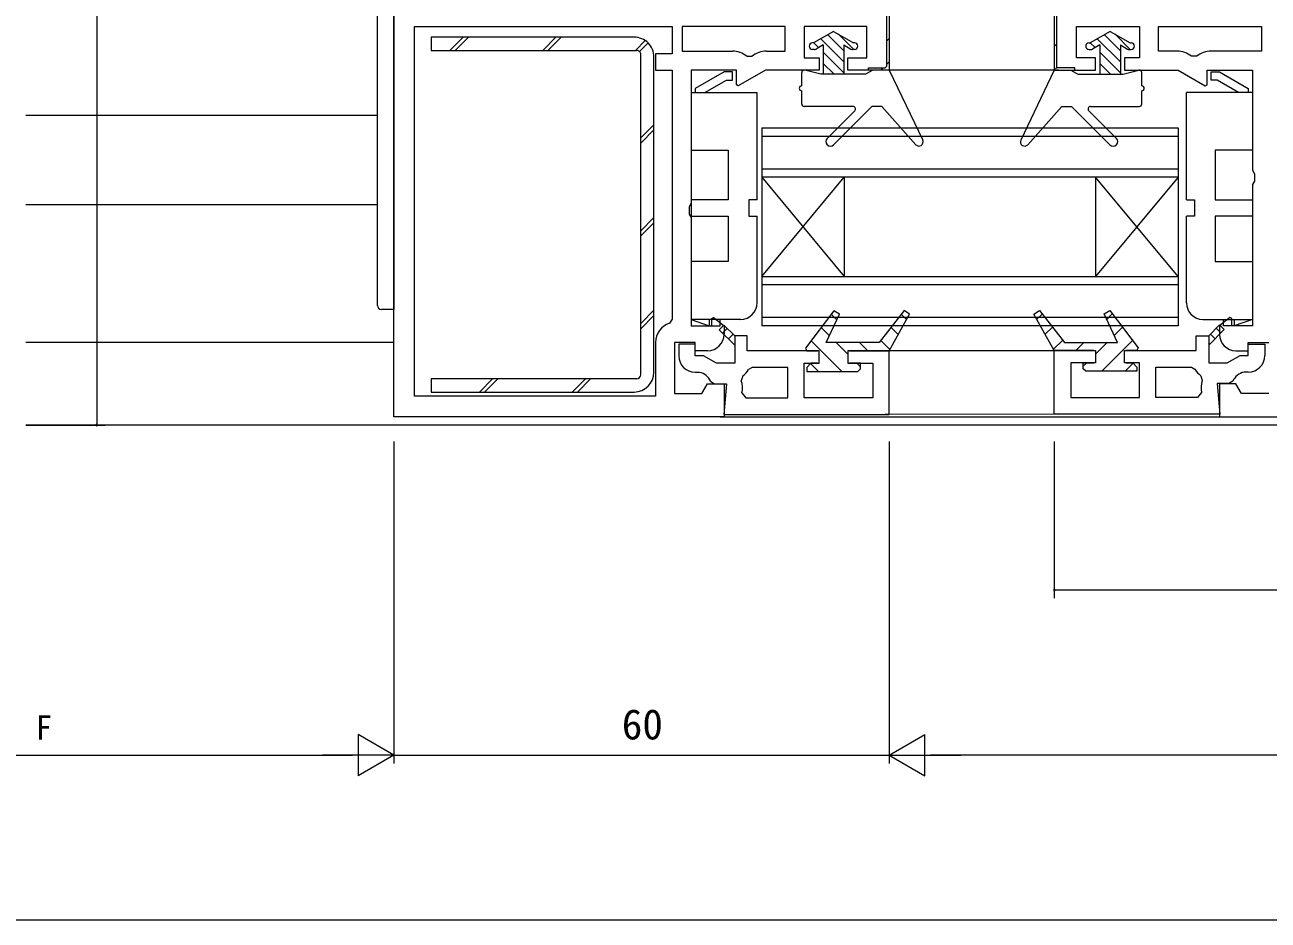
# Model space of a CAD drawing. Units: millimetres, scale not verified. Extents: x -594 to 539, y -420 to 386.
# Drawn here: x 63.3 to 213.9, y -252.4 to -143.9 of the extents above; entities that cross this region are included whole.
import ezdxf
from ezdxf.enums import TextEntityAlignment as Align

# ---------------------------------------------------------------- set-up
doc = ezdxf.new("R2010")
doc.units = ezdxf.units.MM
doc.header["$LTSCALE"] = 2
for name, color, linetype, lineweight in [('0-3_YKK_12', 2, 'Continuous', 9), ('0-4_YKK_D', 6, 'Continuous', 9), ('0-6_YKK_13', 4, 'Continuous', 9), ('0-7_YKK_11', 7, 'Continuous', 9)]:
    doc.layers.add(name, color=color, linetype=linetype, lineweight=lineweight)
doc.styles.add('ＭＳ ゴシック', font='')
doc.styles.get('ＭＳ ゴシック').set_extended_font_data('MS Gothic')

msp = doc.modelspace()

# ---------------------------------------------------------------- linework, layer by layer
at = {"layer": '0-3_YKK_12'}
for p, q in [((188.531, -149.44), (167.546, -149.426)), ((106.031, -154.941), (63.434, -154.941)), ((152.578, -156.425), (152.578, -162.425)), ((152.578, -156.425), (203.031, -156.425)), ((203.031, -156.425), (203.031, -162.425)), ((152.578, -157.425), (203.031, -157.425)), ((203.031, -161.425), (152.578, -161.425)), ((152.578, -174.425), (162.578, -162.425)), ((152.578, -162.425), (162.578, -174.425)), ((152.578, -162.425), (152.578, -174.425)), ((203.031, -162.425), (152.578, -162.425)), ((162.578, -162.425), (162.578, -174.425)), ((203.031, -174.425), (193.031, -162.425)), ((203.031, -162.425), (193.031, -174.425)), ((193.031, -162.425), (193.031, -174.425)), ((203.031, -162.425), (203.031, -174.425)), ((106.031, -165.741), (63.434, -165.741)), ((152.578, -174.425), (152.578, -180.425)), ((152.578, -174.425), (203.031, -174.425)), ((203.031, -174.425), (203.031, -180.425)), ((152.578, -175.425), (203.031, -175.425)), ((203.031, -179.425), (152.578, -179.425)), ((203.031, -180.425), (152.578, -180.425)), ((108.031, -182.441), (63.434, -182.441)), ((188.198, -183.451), (167.41, -183.46)), ((188.531, -191.151), (167.548, -191.126)), ((217.011, -192.441), (63.434, -192.441)), ((147.546, -191.441), (208.531, -191.44))]:
    msp.add_line(p, q, dxfattribs=at)
at = {"layer": '0-4_YKK_D'}
for p, q in [((72.031, -67.441), (72.031, -192.441)), ((63.434, -192.441), (73.031, -192.441)), ((108.031, -194.441), (108.031, -233.441)), ((108.031, -195.441), (108.031, -233.441)), ((168.031, -194.441), (168.031, -233.441)), ((168.031, -194.441), (168.031, -233.441)), ((188.031, -194.441), (188.031, -213.441)), ((248.031, -212.441), (188.031, -212.441)), ((108.031, -232.441), (103.701, -229.941)), ((103.701, -229.941), (103.701, -234.941)), ((168.031, -232.441), (172.361, -229.941)), ((172.361, -234.941), (172.361, -229.941)), ((23.031, -232.441), (103.031, -232.441)), ((108.031, -232.441), (99.371, -232.441)), ((108.031, -232.441), (103.701, -234.941)), ((108.031, -232.441), (168.031, -232.441)), ((168.031, -232.441), (172.361, -234.941)), ((168.031, -232.441), (176.691, -232.441)), ((263.031, -232.441), (173.031, -232.441)), ((261.031, -252.441), (-134.969, -252.441))]:
    msp.add_line(p, q, dxfattribs=at)
for centre, start, end in [((72.031, -192.441), 90, 270), ((72.031, -192.441), 270, 90), ((188.031, -212.441), 0, 180), ((188.031, -212.441), 180, 0)]:
    msp.add_arc(centre, 0.106, start, end, dxfattribs=at)
at = {"layer": '0-6_YKK_13'}
for p, q in [((106.031, -177.941), (106.031, -141.941)), ((114.808, -147.041), (116.408, -145.441)), ((115.445, -147.041), (117.045, -145.441)), ((126.051, -147.041), (127.651, -145.441)), ((126.688, -147.041), (128.288, -145.441)), ((137.294, -147.041), (138.479, -145.856)), ((161.281, -144.741), (158.856, -146.141)), ((159.735, -145.634), (162.531, -148.429)), ((160.589, -145.141), (162.531, -147.082)), ((161.281, -144.741), (163.706, -146.141)), ((161.886, -145.091), (163.737, -146.941)), ((194.781, -144.74), (192.356, -146.14)), ((193.235, -145.632), (196.031, -148.428)), ((194.089, -145.139), (196.031, -147.081)), ((194.781, -144.74), (197.206, -146.14)), ((195.386, -145.089), (197.237, -146.94)), ((137.784, -147.188), (138.828, -146.144)), ((137.931, -186.341), (137.931, -147.541)), ((158.856, -146.141), (158.731, -146.141)), ((158.963, -146.941), (158.731, -146.941)), ((158.881, -146.127), (159.467, -146.712)), ((160.031, -146.387), (159.163, -146.888)), ((160.031, -146.387), (160.031, -149.941)), ((160.031, -147.277), (162.531, -149.777)), ((162.531, -146.387), (163.398, -146.888)), ((162.531, -146.387), (162.531, -149.941)), ((163.831, -146.941), (163.598, -146.941)), ((163.831, -146.141), (163.706, -146.141)), ((192.231, -146.14), (192.356, -146.14)), ((192.231, -146.94), (192.463, -146.94)), ((192.381, -146.125), (192.967, -146.711)), ((193.531, -146.385), (192.663, -146.886)), ((193.531, -146.385), (193.531, -149.94)), ((193.531, -147.275), (196.031, -149.775)), ((196.031, -146.385), (196.898, -146.886)), ((196.031, -146.385), (196.031, -149.94)), ((197.098, -146.94), (197.331, -146.94)), ((197.206, -146.14), (197.331, -146.14)), ((139.531, -186.041), (139.531, -147.841)), ((160.031, -148.624), (161.349, -149.941)), ((193.531, -148.622), (194.848, -149.94)), ((157.431, -151.341), (157.431, -149.741)), ((159.731, -149.941), (157.805, -149.451)), ((165.165, -149.941), (159.731, -149.941)), ((166.031, -149.441), (165.165, -149.941)), ((168.031, -149.441), (166.031, -149.441)), ((168.031, -149.441), (172.082, -157.926)), ((188.031, -149.44), (183.98, -157.924)), ((188.031, -149.44), (190.031, -149.44)), ((190.031, -149.44), (190.897, -149.94)), ((190.897, -149.94), (196.331, -149.94)), ((196.331, -149.94), (198.257, -149.449)), ((198.631, -151.34), (198.631, -149.74)), ((144.531, -151.661), (144.531, -152.14)), ((157.431, -153.541), (157.431, -151.941)), ((198.631, -153.54), (198.631, -151.94)), ((211.531, -151.661), (211.531, -152.14)), ((144.031, -152.14), (144.031, -159.14)), ((144.031, -152.14), (152.031, -152.14)), ((152.031, -165.14), (152.031, -152.14)), ((212.031, -152.14), (204.031, -152.14)), ((204.031, -165.14), (204.031, -152.14)), ((212.031, -152.14), (212.031, -159.14)), ((163.651, -153.841), (157.731, -153.841)), ((163.863, -154.353), (160.514, -157.702)), ((161.292, -158.48), (165.931, -153.841)), ((167.131, -153.841), (165.931, -153.841)), ((167.131, -153.841), (171.257, -158.474)), ((188.931, -153.84), (184.804, -158.472)), ((188.931, -153.84), (190.131, -153.84)), ((194.77, -158.479), (190.131, -153.84)), ((192.198, -154.352), (195.547, -157.701)), ((192.411, -153.84), (198.331, -153.84)), ((137.931, -157.647), (139.531, -156.047)), ((137.931, -158.284), (139.531, -156.684)), ((144.031, -159.14), (148.531, -159.14)), ((148.531, -159.14), (148.531, -165.14)), ((212.031, -159.14), (207.531, -159.14)), ((207.531, -159.14), (207.531, -165.14)), ((144.031, -165.14), (144.031, -167.14)), ((148.531, -165.14), (144.031, -165.14)), ((151.031, -165.14), (151.031, -167.14)), ((152.031, -165.14), (151.031, -165.14)), ((204.031, -165.14), (205.031, -165.14)), ((205.031, -165.14), (205.031, -167.14)), ((207.531, -165.14), (212.031, -165.14)), ((212.031, -165.14), (212.031, -167.14)), ((144.031, -167.14), (148.531, -167.14)), ((148.531, -167.14), (148.531, -172.64)), ((148.531, -167.14), (148.531, -172.64)), ((151.031, -167.14), (152.031, -167.14)), ((152.031, -177.64), (152.031, -167.14)), ((205.031, -167.14), (204.031, -167.14)), ((204.031, -177.64), (204.031, -167.14)), ((212.031, -167.14), (207.531, -167.14)), ((207.531, -167.14), (207.531, -172.64)), ((207.531, -167.14), (207.531, -172.64)), ((137.931, -168.89), (139.531, -167.29)), ((137.931, -169.527), (139.531, -167.927)), ((148.531, -172.64), (144.031, -172.64)), ((144.031, -172.64), (144.031, -179.64)), ((207.531, -172.64), (212.031, -172.64)), ((212.031, -172.64), (212.031, -179.64)), ((107.031, -178.441), (106.531, -178.441)), ((108.031, -178.441), (107.031, -178.441)), ((137.931, -180.133), (139.531, -178.533)), ((137.931, -180.77), (139.531, -179.17)), ((144.031, -179.64), (146.231, -180.44)), ((150.031, -179.64), (144.031, -179.64)), ((146.231, -179.64), (146.231, -180.44)), ((146.231, -180.44), (147.531, -180.44)), ((147.531, -180.44), (147.531, -179.64)), ((206.031, -179.64), (212.031, -179.64)), ((208.531, -180.44), (208.531, -179.64)), ((209.831, -180.44), (208.531, -180.44)), ((212.031, -179.64), (209.831, -180.44)), ((209.831, -179.64), (209.831, -180.44)), ((137.431, -186.841), (112.531, -186.841)), ((118.38, -188.441), (119.98, -186.841)), ((119.017, -188.441), (120.617, -186.841)), ((129.623, -188.441), (131.223, -186.841)), ((130.26, -188.441), (131.86, -186.841))]:
    msp.add_line(p, q, dxfattribs=at)
for points in [[(107.031, -141.441), (108.031, -141.441), (108.031, -178.441)], [(137.131, -145.441), (112.531, -145.441), (112.531, -147.041), (137.431, -147.041)], [(149.031, -149.64), (148.031, -149.64), (144.531, -151.661)], [(145.701, -152.14), (148.299, -150.64), (149.031, -150.64), (149.031, -149.64)], [(207.031, -149.64), (208.031, -149.64), (211.531, -151.661)], [(210.361, -152.14), (207.763, -150.64), (207.031, -150.64), (207.031, -149.64)], [(112.531, -186.841), (112.531, -188.441), (137.131, -188.441)]]:
    msp.add_lwpolyline(points, dxfattribs=at)
for centre, radius, start, end in [((137.131, -147.841), 2.4, 359.99998, 90), ((137.431, -147.541), 0.5, 359.99998, 90), ((158.731, -146.541), 0.4, 90, 270), ((158.963, -146.541), 0.4, 270, 299.99998), ((163.598, -146.541), 0.4, 239.99998, 270), ((163.831, -146.541), 0.4, 270, 90), ((192.231, -146.54), 0.4, 90, 270), ((192.463, -146.54), 0.4, 270, 299.99998), ((197.098, -146.54), 0.4, 239.99998, 270), ((197.331, -146.54), 0.4, 270, 90), ((157.731, -149.741), 0.3, 75.70561, 180), ((198.331, -149.74), 0.3, 0, 104.29437), ((157.431, -151.641), 0.3, 90, 270), ((198.631, -151.64), 0.3, 270, 90), ((157.731, -153.541), 0.3, 180, 270), ((198.331, -153.54), 0.3, 270, 0), ((163.651, -154.141), 0.3, 315, 90), ((192.411, -154.14), 0.3, 90, 224.99998), ((160.903, -158.091), 0.55, 135, 314.99998), ((171.631, -158.141), 0.5, 221.69427, 25.52351), ((184.431, -158.14), 0.5, 154.47647, 318.30571), ((195.158, -158.09), 0.55, 225, 45), ((150.031, -177.64), 2, 270, 0), ((206.031, -177.64), 2, 180, 270), ((106.531, -177.941), 0.5, 180, 270), ((137.131, -186.041), 2.4, 270, 359.99998), ((137.431, -186.341), 0.5, 270, 359.99998)]:
    msp.add_arc(centre, radius, start, end, dxfattribs=at)
at = {"layer": '0-7_YKK_11'}
for p, q in [((167.731, -148.941), (167.731, -141.741)), ((110.531, -188.941), (110.531, -144.141)), ((155.431, -144.141), (142.931, -144.141)), ((200.631, -144.14), (213.131, -144.14)), ((167.731, -145.883), (168.031, -145.583)), ((188.331, -146.287), (188.031, -146.587)), ((150.785, -147.759), (151.411, -147.759)), ((167.731, -148.712), (168.031, -148.412)), ((188.378, -149.069), (188.165, -149.281)), ((205.277, -147.757), (204.651, -147.757)), ((167.531, -149.441), (165.531, -149.441)), ((167.001, -149.441), (167.301, -149.141)), ((188.531, -149.44), (190.531, -149.44)), ((161.006, -179.013), (161.682, -179.689)), ((169.495, -179.017), (170.139, -179.661)), ((186.567, -178.989), (185.923, -179.633)), ((195.055, -178.985), (194.379, -179.662)), ((159.783, -180.619), (160.784, -181.619)), ((168.255, -180.605), (169.128, -181.479)), ((187.807, -180.577), (186.933, -181.451)), ((196.278, -180.591), (195.278, -181.592)), ((208.214, -181.273), (207.648, -180.707)), ((147.847, -181.3), (148.413, -180.735)), ((148.555, -182.008), (149.12, -181.442)), ((158.561, -182.225), (162.289, -185.952)), ((167.014, -182.193), (168.118, -183.296)), ((189.047, -182.165), (187.944, -183.268)), ((197.501, -182.197), (193.773, -185.925)), ((207.507, -181.98), (206.941, -181.414)), ((149.262, -182.715), (149.331, -182.646)), ((161.617, -182.452), (163.031, -183.866)), ((164.445, -182.452), (165.445, -183.452)), ((191.616, -182.425), (190.616, -183.425)), ((194.445, -182.425), (193.031, -183.839)), ((206.8, -182.687), (206.731, -182.618)), ((158.464, -184.957), (159.46, -185.952)), ((159.331, -184.952), (158.531, -184.952)), ((164.126, -184.962), (164.522, -185.357)), ((191.935, -184.934), (191.54, -185.329)), ((197.597, -184.929), (196.601, -185.925)), ((196.731, -184.925), (197.531, -184.925)), ((150.281, -186.489), (150.103, -187.072)), ((205.781, -186.461), (205.958, -187.044)), ((150.194, -188.536), (150.68, -189.152)), ((150.68, -189.152), (155.731, -189.152)), ((205.381, -189.125), (200.331, -189.125)), ((205.867, -188.508), (205.381, -189.125))]:
    msp.add_line(p, q, dxfattribs=at)
for points in [[(108.031, -191.441), (108.031, -130.441)], [(167.731, -148.941), (167.731, -141.741), (110.231, -141.741), (110.231, -138.941), (110.531, -138.941), (110.531, -140.941)], [(168.031, -141.441), (168.031, -149.441), (163.031, -149.441), (163.031, -147.941), (165.331, -147.941), (165.331, -144.141), (157.731, -144.141), (157.731, -147.941), (159.531, -147.941), (159.531, -149.441), (153.031, -149.441), (149.731, -151.347), (149.531, -151.231), (149.531, -149.441), (144.031, -149.441), (144.031, -165.575), (143.781, -166.008), (143.781, -166.874), (144.031, -167.307), (144.031, -180.441), (146.531, -180.441), (146.531, -179.515), (146.759, -179.406), (148.031, -180.441), (148.031, -181.441)], [(188.031, -141.44), (188.031, -149.44), (193.031, -149.44), (193.031, -147.94), (190.731, -147.94), (190.731, -144.14), (198.331, -144.14), (198.331, -147.94), (196.531, -147.94), (196.531, -149.44), (203.031, -149.44), (206.304, -151.33), (206.531, -151.199), (206.531, -149.44), (212.031, -149.44), (212.031, -161.574), (212.281, -162.007), (212.281, -162.873), (212.031, -163.306), (212.031, -180.44), (209.531, -180.44), (209.531, -179.535), (209.286, -179.419), (208.031, -180.44), (208.031, -181.44)], [(188.531, -149.44), (190.531, -149.44), (190.531, -149.14), (188.331, -149.14), (188.331, -141.74), (277.731, -141.74), (277.731, -150.64), (275.531, -150.64), (275.531, -150.94), (277.531, -150.94)], [(110.531, -188.941), (110.531, -144.141), (141.731, -144.141), (141.731, -147.441), (139.731, -147.441), (139.731, -149.441), (141.731, -149.441), (141.731, -179.613), (141.397, -180.084)], [(155.431, -144.141), (142.931, -144.141), (142.931, -147.141), (149.031, -147.141)], [(153.165, -147.141), (155.431, -147.141), (155.431, -144.141)], [(200.631, -144.14), (213.131, -144.14), (213.131, -147.14), (207.031, -147.14)], [(202.897, -147.14), (200.631, -147.14), (200.631, -144.14)], [(165.531, -149.441), (165.531, -149.141), (167.531, -149.141), (167.731, -148.941)], [(163.231, -183.452), (168.031, -183.452), (170.495, -179.02), (169.835, -178.582), (166.812, -182.452), (160.396, -182.452), (162.008, -178.99), (161.324, -178.596), (157.877, -183.122), (158.049, -183.452), (159.331, -183.452)], [(192.831, -183.425), (188.031, -183.425), (185.566, -178.992), (186.227, -178.554), (189.25, -182.425), (195.665, -182.425), (194.053, -178.962), (194.738, -178.568), (198.185, -183.095), (198.013, -183.425), (196.731, -183.425)], [(149.331, -182.784), (147.448, -180.901), (148.014, -180.335), (149.331, -181.652)], [(206.731, -182.756), (208.614, -180.873), (208.048, -180.308), (206.731, -181.625)], [(147.985, -191.152), (168.031, -191.152), (168.031, -183.452), (163.031, -183.452), (163.031, -184.952), (166.031, -184.952), (166.031, -189.152), (157.731, -189.152), (157.731, -184.952), (159.531, -184.952), (159.531, -183.452), (150.831, -183.452), (150.831, -181.652), (149.331, -181.652), (149.331, -184.952), (147.09, -184.952), (145.531, -184.052), (144.531, -184.052), (144.531, -182.652), (142.531, -182.652), (142.531, -184.052)], [(208.076, -191.125), (188.031, -191.125), (188.031, -183.425), (193.031, -183.425), (193.031, -184.925), (190.031, -184.925), (190.031, -189.125), (198.331, -189.125), (198.331, -184.925), (196.531, -184.925), (196.531, -183.425), (205.231, -183.425), (205.231, -181.625), (206.731, -181.625), (206.731, -184.925), (208.972, -184.925), (210.531, -184.025), (211.531, -184.025), (211.531, -182.625), (213.531, -182.625), (213.531, -184.025)], [(146.031, -183.441), (144.531, -183.441), (144.531, -182.441), (142.031, -182.441), (142.031, -188.641), (145.338, -188.641), (146.031, -187.441), (148.031, -187.441), (148.031, -191.441), (108.031, -191.441)], [(139.731, -182.441), (139.731, -188.941), (110.531, -188.941)], [(210.031, -183.44), (211.531, -183.44), (211.531, -182.44), (214.031, -182.44)], [(158.531, -184.952), (158.031, -185.452), (158.031, -185.952), (164.231, -185.952), (164.531, -185.652)], [(164.531, -185.652), (164.531, -184.952), (163.231, -184.952)], [(191.531, -185.625), (191.531, -184.925), (192.831, -184.925)], [(197.531, -184.925), (198.031, -185.425), (198.031, -185.925), (191.831, -185.925), (191.531, -185.625)], [(144.531, -186.052), (145.009, -186.052), (145.053, -186.057)], [(150.68, -189.152), (155.731, -189.152), (155.731, -185.452), (151.429, -185.452), (150.996, -185.702)], [(205.381, -189.125), (200.331, -189.125), (200.331, -185.425), (204.633, -185.425), (205.066, -185.675)], [(211.531, -186.025), (211.053, -186.025), (211.008, -186.03)], [(146.422, -187.163), (146.876, -187.452), (148.309, -187.452), (147.985, -191.152)], [(209.639, -187.136), (209.186, -187.425), (207.753, -187.425), (208.076, -191.125)], [(214.031, -188.64), (210.724, -188.64), (210.031, -187.44), (208.031, -187.44), (208.031, -191.44), (248.031, -191.44)]]:
    msp.add_lwpolyline(points, dxfattribs=at)
for centre, radius, start, end in [((149.031, -149.941), 2.8, 51.2179, 89.99998), ((153.165, -149.941), 2.8, 89.99998, 128.78207), ((202.897, -149.94), 2.8, 51.21791, 90), ((207.031, -149.94), 2.8, 90, 128.78209), ((142.231, -182.441), 2.5, 109.47122, 179.99998), ((146.031, -181.441), 2, 270, 359.99998), ((210.031, -181.44), 2, 180, 269.99998), ((144.531, -184.052), 2, 180, 270), ((211.531, -184.025), 2, 270, 359.99998), ((144.609, -188.008), 2, 24.96335, 77.17526), ((148.831, -184.452), 2.5, 305.45689, 330), ((207.231, -184.425), 2.5, 209.99998, 234.54309), ((211.452, -187.98), 2, 102.82472, 155.03664), ((147.763, -187.952), 2.5, 346.50662, 20.61668), ((208.298, -187.925), 2.5, 159.3833, 193.49336)]:
    msp.add_arc(centre, radius, start, end, dxfattribs=at)

# ---------------------------------------------------------------- texts
at = {"layer": '0-4_YKK_D', "color": 4, "style": 'ＭＳ ゴシック'}
for s, height, p in [('60', 3.666, (135.631, -231.641)), ('F', 2.933, (64.615, -231.441))]:
    msp.add_text(s, height=height, dxfattribs=at).set_placement(p, align=Align.BOTTOM_LEFT)

doc.saveas('drawing.dxf')
